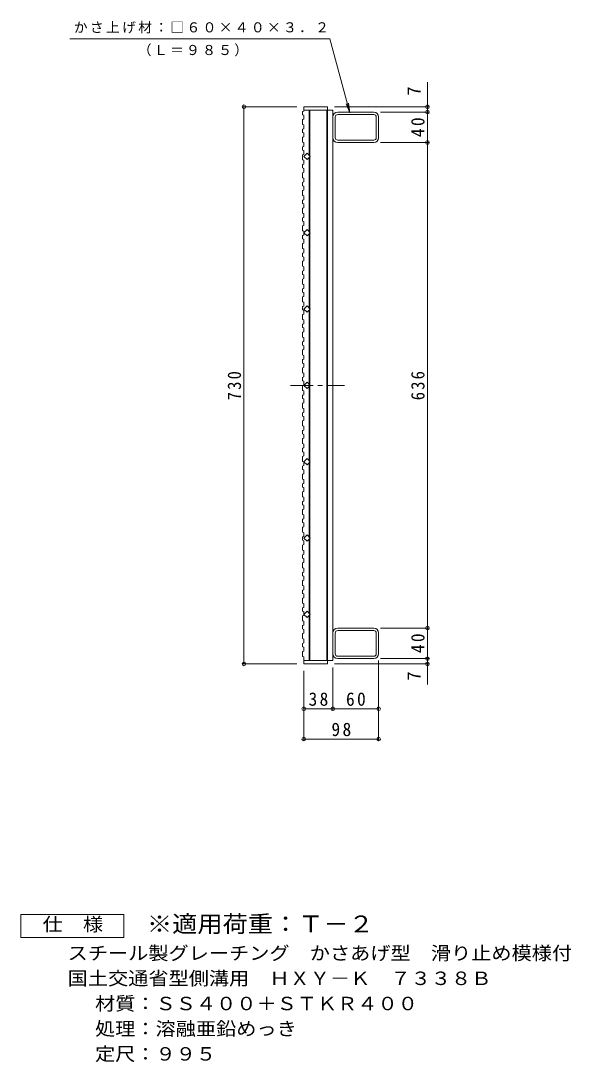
# Model space of a CAD drawing. Units: millimetres, scale not verified. Extents: x -894 to 983, y -824 to 789.
# Drawn here: x 263 to 983, y -644 to 720 of the extents above; entities that cross this region are included whole.
import ezdxf
from ezdxf.enums import TextEntityAlignment as Align

# ---------------------------------------------------------------- set-up
doc = ezdxf.new("R2010")
doc.units = ezdxf.units.MM
doc.header["$LTSCALE"] = 6
doc.header["$PDMODE"] = 32
doc.header["$PDSIZE"] = 4.8
doc.linetypes.add('CHAIN1', pattern=[8, 5, -1, 1, -1])
for name, color, linetype, lineweight in [('A-1_ピット', 2, 'Continuous', 9), ('A-2_蓋', 3, 'Continuous', 9), ('A-4_寸法', 7, 'Continuous', 9), ('A-A', 3, 'Continuous', 9), ('F-4_F-4ﾚｲﾔ', 2, 'Continuous', 9)]:
    doc.layers.add(name, color=color, linetype=linetype, lineweight=lineweight)
doc.layers.add('F-5_F-5ﾚｲﾔ', color=2, linetype='Continuous')
doc.styles.add('ＭＳ ゴシック', font='')
doc.styles.get('ＭＳ ゴシック').set_extended_font_data('MS Gothic')

msp = doc.modelspace()

# ---------------------------------------------------------------- linework, layer by layer
at = {"layer": 'A-1_ピット'}
for p, q in [((724.478, 600.924), (677.278, 600.924)), ((674.078, 567.324), (674.078, 594.524)), ((724.478, 597.724), (677.278, 597.724)), ((727.678, 567.324), (727.678, 594.524)), ((730.878, 567.324), (730.878, 594.524)), ((677.278, 564.124), (724.478, 564.124)), ((724.478, 560.924), (677.278, 560.924)), ((674.078, -81.476), (674.078, -108.676)), ((724.478, -75.076), (677.278, -75.076)), ((677.278, -78.276), (724.478, -78.276)), ((727.678, -81.476), (727.678, -108.676)), ((730.878, -81.476), (730.878, -108.676)), ((724.478, -111.876), (677.278, -111.876)), ((724.478, -115.076), (677.278, -115.076))]:
    msp.add_line(p, q, dxfattribs=at)
for centre, radius, start, end in [((677.278, 594.524), 6.4, 90, 180), ((724.478, 594.524), 6.4, 0, 90), ((677.278, 594.524), 3.2, 90, 180), ((724.478, 594.524), 3.2, 0, 90), ((677.278, 567.324), 6.4, 180, 270), ((677.278, 567.324), 3.2, 180, 270), ((724.478, 567.324), 6.4, 270, 0), ((724.478, 567.324), 3.2, 270, 0), ((677.278, -81.476), 6.4, 90, 180), ((677.278, -81.476), 3.2, 90, 180), ((724.478, -81.476), 6.4, 0, 90), ((724.478, -81.476), 3.2, 0, 90), ((677.278, -108.676), 6.4, 180, 270), ((677.278, -108.676), 3.2, 180, 270), ((724.478, -108.676), 3.2, 270, 0), ((724.478, -108.676), 6.4, 270, 0)]:
    msp.add_arc(centre, radius, start, end, dxfattribs=at)
at = {"layer": 'A-2_蓋'}
for p, q in [((632.878, 607.924), (663.878, 607.924)), ((632.878, 607.924), (632.878, 602.281)), ((632.878, 603.424), (670.878, 603.424)), ((639.878, 603.424), (639.878, 544.409)), ((640.878, 603.424), (640.878, 543.409)), ((662.878, 603.424), (662.878, 442.924)), ((663.878, 607.924), (663.878, 442.924)), ((670.878, 603.424), (670.878, -117.576)), ((639.878, 541.439), (639.878, 444.409)), ((640.878, 542.439), (640.878, 443.409)), ((639.878, 441.439), (639.878, 344.409)), ((640.878, 442.439), (640.878, 343.409)), ((662.878, -117.576), (662.878, 442.924)), ((663.878, -122.076), (663.878, 442.924)), ((639.878, 341.439), (639.878, 244.409)), ((640.878, 342.439), (640.878, 243.409)), ((639.878, 241.439), (639.878, 144.409)), ((640.878, 242.439), (640.878, 143.409)), ((639.878, 141.439), (639.878, 44.409)), ((640.878, 142.439), (640.878, 43.409)), ((639.878, 41.439), (639.878, -55.591)), ((640.878, 42.439), (640.878, -56.591)), ((639.878, -117.576), (639.878, -58.561)), ((640.878, -117.576), (640.878, -57.562)), ((632.878, -117.576), (670.878, -117.576))]:
    msp.add_line(p, q, dxfattribs=at)
at = {"layer": 'A-2_蓋', "linetype": 'CHAIN1'}
msp.add_line((615.325, 242.924), (686.326, 242.924), dxfattribs=at)
at = {"layer": 'A-2_蓋'}
for points in [[(641.364, 542.924), (637.121, 538.681), (632.878, 542.924), (637.121, 547.167)], [(641.364, 442.924), (637.121, 438.681), (632.878, 442.924), (637.121, 447.167)], [(641.364, 342.924), (637.121, 338.681), (632.878, 342.924), (637.121, 347.167)], [(641.364, 242.924), (637.121, 238.681), (632.878, 242.924), (637.121, 247.167)], [(641.364, 142.924), (637.121, 138.681), (632.878, 142.924), (637.121, 147.167)], [(641.364, 42.924), (637.121, 38.681), (632.878, 42.924), (637.121, 47.167)], [(641.364, -57.076), (637.121, -52.833), (632.878, -57.076), (637.121, -61.319)]]:
    msp.add_lwpolyline(points, close=True, dxfattribs=at)
msp.add_lwpolyline([(632.878, -117.576), (632.878, -122.076), (663.878, -122.076)], dxfattribs=at)
at = {"layer": 'A-4_寸法'}
for p, q in [((794.72, 640.117), (794.72, 600.924)), ((623.878, 607.924), (552.795, 607.924)), ((554.595, -122.076), (554.595, 607.924)), ((672.878, 607.924), (796.52, 607.924)), ((693.14, 599.997), (688.356, 611.546)), ((693.14, 599.997), (691.508, 612.39)), ((733.478, 600.924), (796.52, 600.924)), ((794.72, 600.924), (794.72, 560.924)), ((733.478, 560.924), (796.52, 560.924)), ((794.72, 560.924), (794.72, -75.076)), ((733.478, -75.076), (796.52, -75.076)), ((794.72, -75.076), (794.72, -115.076)), ((623.878, -122.076), (552.795, -122.076)), ((672.878, -122.076), (796.52, -122.076)), ((730.878, -117.676), (730.878, -222.156)), ((733.478, -115.076), (796.52, -115.076)), ((794.72, -115.076), (794.72, -149.032)), ((632.878, -131.076), (632.878, -222.156)), ((670.878, -126.576), (670.878, -182.462)), ((632.878, -180.662), (670.878, -180.662)), ((670.878, -180.662), (730.878, -180.662)), ((632.878, -220.356), (730.878, -220.356))]:
    msp.add_line(p, q, dxfattribs=at)
msp.add_lwpolyline([(693.14, 599.997), (667.149, 696.997), (326.563, 696.997)], dxfattribs=at)
for p in [(554.595, 607.924), (794.72, 607.924), (794.72, 600.924), (794.72, 560.924), (794.72, -75.076), (554.595, -122.076), (794.72, -115.076), (794.72, -122.076), (632.878, -180.662), (670.878, -180.662), (730.878, -180.662), (632.878, -220.356), (730.878, -220.356)]:
    msp.add_point(p, dxfattribs=at)
at = {"layer": 'A-A'}
for p, q in [((631.378, 601.769), (632.878, 602.281)), ((631.378, 591.226), (632.878, 591.737)), ((631.378, 578.543), (632.878, 579.054)), ((632.878, 584.168), (632.878, 579.054)), ((631.378, 568), (632.878, 568.511)), ((632.878, 560.941), (632.878, 555.828)), ((631.378, 555.317), (632.878, 555.828)), ((631.378, 544.774), (632.878, 545.285)), ((631.378, 532.09), (632.878, 532.602)), ((632.878, 537.715), (632.878, 532.602)), ((631.378, 521.547), (632.878, 522.058)), ((632.878, 527.172), (632.878, 522.058)), ((631.378, 508.864), (632.878, 509.375)), ((632.878, 514.488), (632.878, 509.375)), ((631.378, 498.321), (632.878, 498.832)), ((632.878, 503.945), (632.878, 498.832)), ((632.878, 491.262), (632.878, 486.149)), ((631.378, 485.637), (632.878, 486.149)), ((632.878, 480.719), (632.878, 475.606)), ((631.378, 475.094), (632.878, 475.606)), ((632.878, 468.036), (632.878, 462.922)), ((631.378, 462.411), (632.878, 462.922)), ((631.378, 451.868), (632.878, 452.379)), ((632.878, 457.492), (632.878, 452.379)), ((631.378, 439.185), (632.878, 439.696)), ((632.878, 444.809), (632.878, 439.696)), ((631.378, 428.641), (632.878, 429.153)), ((632.878, 434.266), (632.878, 429.153)), ((631.378, 415.958), (632.878, 416.469)), ((632.878, 421.583), (632.878, 416.469)), ((632.878, 411.039), (632.878, 405.926)), ((631.378, 405.415), (632.878, 405.926)), ((632.878, 398.356), (632.878, 393.243)), ((631.378, 392.731), (632.878, 393.243)), ((631.378, 382.188), (632.878, 382.7)), ((632.878, 387.813), (632.878, 382.7)), ((631.378, 369.505), (632.878, 370.016)), ((632.878, 375.13), (632.878, 370.016)), ((631.378, 358.962), (632.878, 359.473)), ((632.878, 364.586), (632.878, 359.473)), ((631.378, 346.279), (632.878, 346.79)), ((632.878, 351.903), (632.878, 346.79)), ((632.878, 341.36), (632.878, 336.247)), ((631.378, 335.735), (632.878, 336.247)), ((632.878, 328.677), (632.878, 323.563)), ((631.378, 323.052), (632.878, 323.563)), ((632.878, 318.133), (632.878, 313.02)), ((631.378, 312.509), (632.878, 313.02)), ((631.378, 299.826), (632.878, 300.337)), ((632.878, 305.45), (632.878, 300.337)), ((631.378, 289.282), (632.878, 289.794)), ((632.878, 294.907), (632.878, 289.794)), ((631.378, 276.599), (632.878, 277.11)), ((632.878, 282.224), (632.878, 277.11)), ((631.378, 266.056), (632.878, 266.567)), ((632.878, 271.68), (632.878, 266.567)), ((631.378, 253.373), (632.878, 253.884)), ((632.878, 258.997), (632.878, 253.884)), ((632.878, 248.454), (632.878, 243.341)), ((631.378, 242.829), (632.878, 243.341)), ((632.878, 235.771), (632.878, 230.657)), ((631.378, 230.146), (632.878, 230.657)), ((631.378, 219.603), (632.878, 220.114)), ((632.878, 225.227), (632.878, 220.114)), ((631.378, 206.92), (632.878, 207.431)), ((632.878, 212.544), (632.878, 207.431)), ((631.378, 196.376), (632.878, 196.888)), ((632.878, 202.001), (632.878, 196.888)), ((631.378, 183.693), (632.878, 184.204)), ((632.878, 189.318), (632.878, 184.204)), ((632.878, 178.774), (632.878, 173.661)), ((631.378, 173.15), (632.878, 173.661)), ((632.878, 166.091), (632.878, 160.978)), ((631.378, 160.467), (632.878, 160.978)), ((631.378, 149.923), (632.878, 150.435)), ((632.878, 155.548), (632.878, 150.435)), ((631.378, 137.24), (632.878, 137.751)), ((632.878, 142.865), (632.878, 137.751)), ((631.378, 126.697), (632.878, 127.208)), ((632.878, 132.321), (632.878, 127.208)), ((631.378, 114.014), (632.878, 114.525)), ((632.878, 119.638), (632.878, 114.525)), ((631.378, 103.47), (632.878, 103.982)), ((632.878, 109.095), (632.878, 103.982)), ((632.878, 96.412), (632.878, 91.298)), ((631.378, 90.787), (632.878, 91.298)), ((632.878, 85.868), (632.878, 80.755)), ((631.378, 80.244), (632.878, 80.755)), ((632.878, 73.185), (632.878, 68.072)), ((631.378, 67.561), (632.878, 68.072)), ((631.378, 57.017), (632.878, 57.529)), ((632.878, 62.642), (632.878, 57.529)), ((631.378, 44.334), (632.878, 44.845)), ((632.878, 49.959), (632.878, 44.845)), ((631.378, 33.791), (632.878, 34.302)), ((632.878, 39.415), (632.878, 34.302)), ((631.378, 21.108), (632.878, 21.619)), ((632.878, 26.732), (632.878, 21.619)), ((632.878, 16.189), (632.878, 11.076)), ((631.378, 10.564), (632.878, 11.076)), ((632.878, 3.506), (632.878, -1.608)), ((631.378, -2.119), (632.878, -1.608)), ((631.378, -12.662), (632.878, -12.151)), ((632.878, -7.038), (632.878, -12.151)), ((631.378, -25.345), (632.878, -24.834)), ((632.878, -19.721), (632.878, -24.834)), ((631.378, -35.889), (632.878, -35.377)), ((632.878, -30.264), (632.878, -35.377)), ((631.378, -48.572), (632.878, -48.061)), ((632.878, -42.947), (632.878, -48.061)), ((632.878, -53.491), (632.878, -58.604)), ((631.378, -59.115), (632.878, -58.604)), ((632.878, -66.174), (632.878, -71.287)), ((631.378, -71.798), (632.878, -71.287)), ((631.378, -82.342), (632.878, -81.83)), ((632.878, -76.717), (632.878, -81.83)), ((631.378, -95.025), (632.878, -94.514)), ((632.878, -89.4), (632.878, -94.514)), ((631.378, -105.568), (632.878, -105.057)), ((632.878, -99.944), (632.878, -105.057))]:
    msp.add_line(p, q, dxfattribs=at)
for points in [[(631.378, 601.769), (631.378, 597.362), (632.878, 596.851), (632.878, 591.737)], [(631.378, 591.226), (631.378, 584.679), (632.878, 584.168)], [(631.378, 578.543), (631.378, 574.136), (632.878, 573.624), (632.878, 568.511)], [(631.378, 568), (631.378, 561.452), (632.878, 560.941)], [(631.378, 555.317), (631.378, 550.909), (632.878, 550.398), (632.878, 545.285)], [(631.378, 544.774), (631.378, 538.226), (632.878, 537.715)], [(631.378, 532.09), (631.378, 527.683), (632.878, 527.172)], [(631.378, 521.547), (631.378, 515), (632.878, 514.488)], [(631.378, 508.864), (631.378, 504.456), (632.878, 503.945)], [(631.378, 498.321), (631.378, 491.773), (632.878, 491.262)], [(631.378, 485.637), (631.378, 481.23), (632.878, 480.719)], [(631.378, 475.094), (631.378, 468.547), (632.878, 468.036)], [(631.378, 462.411), (631.378, 458.004), (632.878, 457.492)], [(631.378, 451.868), (631.378, 445.32), (632.878, 444.809)], [(631.378, 439.185), (631.378, 434.777), (632.878, 434.266)], [(631.378, 428.641), (631.378, 422.094), (632.878, 421.583)], [(631.378, 415.958), (631.378, 411.551), (632.878, 411.039)], [(631.378, 405.415), (631.378, 398.867), (632.878, 398.356)], [(631.378, 392.731), (631.378, 388.324), (632.878, 387.813)], [(631.378, 382.188), (631.378, 375.641), (632.878, 375.13)], [(631.378, 369.505), (631.378, 365.098), (632.878, 364.586)], [(631.378, 358.962), (631.378, 352.414), (632.878, 351.903)], [(631.378, 346.279), (631.378, 341.871), (632.878, 341.36)], [(631.378, 335.735), (631.378, 329.188), (632.878, 328.677)], [(631.378, 323.052), (631.378, 318.645), (632.878, 318.133)], [(631.378, 312.509), (631.378, 305.961), (632.878, 305.45)], [(631.378, 299.826), (631.378, 295.418), (632.878, 294.907)], [(631.378, 289.282), (631.378, 282.735), (632.878, 282.224)], [(631.378, 276.599), (631.378, 272.192), (632.878, 271.68)], [(631.378, 266.056), (631.378, 259.508), (632.878, 258.997)], [(631.378, 253.373), (631.378, 248.965), (632.878, 248.454)], [(631.378, 242.829), (631.378, 236.282), (632.878, 235.771)], [(631.378, 230.146), (631.378, 225.739), (632.878, 225.227)], [(631.378, 219.603), (631.378, 213.055), (632.878, 212.544)], [(631.378, 206.92), (631.378, 202.512), (632.878, 202.001)], [(631.378, 196.376), (631.378, 189.829), (632.878, 189.318)], [(631.378, 183.693), (631.378, 179.286), (632.878, 178.774)], [(631.378, 173.15), (631.378, 166.602), (632.878, 166.091)], [(631.378, 160.467), (631.378, 156.059), (632.878, 155.548)], [(631.378, 149.923), (631.378, 143.376), (632.878, 142.865)], [(631.378, 137.24), (631.378, 132.833), (632.878, 132.321)], [(631.378, 126.697), (631.378, 120.149), (632.878, 119.638)], [(631.378, 114.014), (631.378, 109.606), (632.878, 109.095)], [(631.378, 103.47), (631.378, 96.923), (632.878, 96.412)], [(631.378, 90.787), (631.378, 86.38), (632.878, 85.868)], [(631.378, 80.244), (631.378, 73.696), (632.878, 73.185)], [(631.378, 67.561), (631.378, 63.153), (632.878, 62.642)], [(631.378, 57.017), (631.378, 50.47), (632.878, 49.959)], [(631.378, 44.334), (631.378, 39.927), (632.878, 39.415)], [(631.378, 33.791), (631.378, 27.243), (632.878, 26.732)], [(631.378, 21.108), (631.378, 16.7), (632.878, 16.189)], [(631.378, 10.564), (631.378, 4.017), (632.878, 3.506)], [(631.378, -2.119), (631.378, -6.526), (632.878, -7.038)], [(631.378, -12.662), (631.378, -19.21), (632.878, -19.721)], [(631.378, -25.345), (631.378, -29.753), (632.878, -30.264)], [(631.378, -35.889), (631.378, -42.436), (632.878, -42.947)], [(631.378, -48.572), (631.378, -52.979), (632.878, -53.491)], [(631.378, -59.115), (631.378, -65.663), (632.878, -66.174)], [(631.378, -71.798), (631.378, -76.206), (632.878, -76.717)], [(631.378, -82.342), (631.378, -88.889), (632.878, -89.4)], [(631.378, -95.025), (631.378, -99.432), (632.878, -99.944)], [(631.378, -105.568), (631.378, -112.116), (632.878, -112.627), (632.878, -117.74)]]:
    msp.add_lwpolyline(points, dxfattribs=at)
at = {"layer": 'F-4_F-4ﾚｲﾔ'}
msp.add_lwpolyline([(262.589, -480.169), (262.589, -450.168), (397.589, -450.168), (397.589, -480.169)], close=True, dxfattribs=at)

# ---------------------------------------------------------------- texts
at = {"layer": 'A-4_寸法', "color": 2, "style": 'ＭＳ ゴシック'}
for p in [(791.12, 622.538), (791.12, -143.757)]:
    msp.add_text('7', height=17.6, rotation=90, dxfattribs=at).set_placement(p, align=Align.BOTTOM_LEFT)
at = {"layer": 'A-4_寸法', "char_height": 13.2, "attachment_point": 7, "style": 'ＭＳ ゴシック'}
for s, insert in [('\\T1.17;かさ上げ材：□６０×４０×３．２', (331.961, 703.912)), ('\\T1.17;（Ｌ＝９８５）', (415.632, 673.906))]:
    msp.add_mtext(s, dxfattribs=dict(at, insert=insert))
at = {"layer": 'A-4_寸法', "color": 2, "char_height": 17.6, "attachment_point": 7, "rotation": 90, "style": 'ＭＳ ゴシック'}
for s, insert in [('\\T1.27;\\W0.95;40', (791.12, 568.174)), ('\\T1.27;\\W0.9;730', (550.995, 223.424)), ('\\T1.27;\\W0.9;636', (791.12, 223.424)), ('\\T1.27;\\W0.95;40', (791.12, -107.826))]:
    msp.add_mtext(s, dxfattribs=dict(at, insert=insert))
at = {"layer": 'A-4_寸法', "color": 2, "char_height": 17.6, "attachment_point": 7, "style": 'ＭＳ ゴシック'}
for s, insert in [('\\T1.27;\\W0.95;38', (639.128, -177.063)), ('\\T1.27;\\W0.95;60', (688.128, -177.063)), ('\\T1.27;\\W0.95;98', (669.128, -216.756))]:
    msp.add_mtext(s, dxfattribs=dict(at, insert=insert))
at = {"layer": 'F-4_F-4ﾚｲﾔ', "style": 'ＭＳ ゴシック', "width": 1.1}
for s, p in [('仕\u3000様', (291.089, -477.168)), ('スチール製グレーチング\u3000かさあげ型\u3000滑り止め模様付', (323.843, -514.921)), ('国土交通省型側溝用\u3000ＨＸＹ－Ｋ\u3000７３３８Ｂ', (323.843, -547.921)), ('材質：ＳＳ４００＋ＳＴＫＲ４００', (359.67, -580.92)), ('処理：溶融亜鉛めっき', (359.67, -613.92)), ('定尺：９９５', (359.67, -646.921))]:
    msp.add_text(s, height=17.6, dxfattribs=at).set_placement(p, align=Align.BOTTOM_LEFT)
at = {"layer": 'F-5_F-5ﾚｲﾔ', "color": 3, "style": 'ＭＳ ゴシック', "width": 1.1}
msp.add_text('※適用荷重：Ｔ－２', height=21.99, dxfattribs=at).set_placement((427.589, -480.169), align=Align.BOTTOM_LEFT)

doc.saveas('drawing.dxf')
